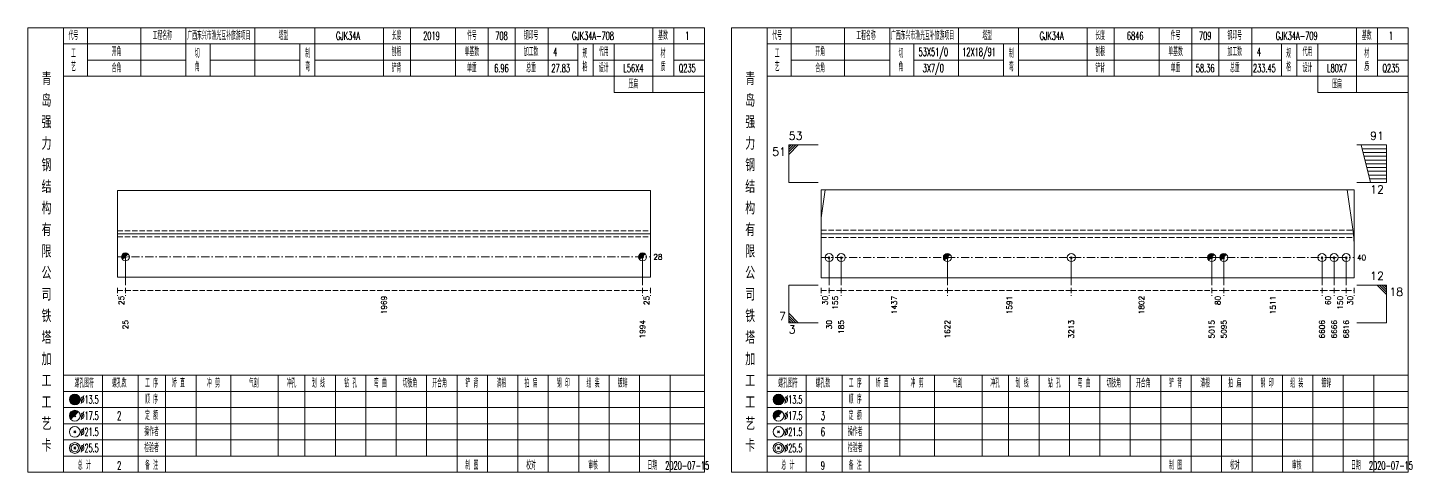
# Model space of a CAD drawing. Extents: x 0 to 2606, y -377 to 6479.
# Drawn here: x 0 to 514, y 3325 to 3490 of the extents above; entities that cross this region are included whole.
import ezdxf
from ezdxf.enums import TextEntityAlignment as Align

# ---------------------------------------------------------------- set-up
doc = ezdxf.new("R2010")
doc.units = 0
doc.header["$MEASUREMENT"] = 0
doc.linetypes.add('一点画线', pattern=[5.2, 3, -1, 0.2, -1])
doc.linetypes.add('虚线', pattern=[2.75, 2, -0.75])
doc.layers.get('0').update_dxf_attribs({"linetype": 'CONTINUOUS', "lineweight": 25})
doc.layers.add('1', color=7, linetype='CONTINUOUS', lineweight=25)
doc.layers.add('4', color=7, linetype='CONTINUOUS', lineweight=25)
doc.styles.get("Standard").update_dxf_attribs({"font": 'simplex.shx', "width": 0.7, "height": 3, "bigfont": 'gbhzfs.shx'})

msp = doc.modelspace()

# ---------------------------------------------------------------- linework, layer by layer
at = {"color": 7, "linetype": 'Continuous', "lineweight": 13}
for p, q in [((282.7, 3446.5), (293.7, 3446.5)), ((282.7, 3432.5), (282.7, 3446.5)), ((283.57, 3446.5), (282.7, 3445.62)), ((284.45, 3446.5), (282.7, 3444.75)), ((285.32, 3446.5), (282.7, 3443.88)), ((286.2, 3446.5), (282.7, 3443)), ((504.8, 3446.5), (493.8, 3446.5)), ((498.8, 3432.5), (495.3, 3446.5)), ((504.8, 3432.5), (504.8, 3446.5)), ((504.8, 3445.1), (495.65, 3445.1)), ((504.8, 3443.7), (496, 3443.7)), ((504.8, 3442.3), (496.35, 3442.3)), ((504.8, 3440.9), (496.7, 3440.9)), ((504.8, 3439.5), (497.05, 3439.5)), ((504.8, 3438.1), (497.4, 3438.1)), ((504.8, 3436.7), (497.75, 3436.7)), ((282.7, 3432.5), (293.7, 3432.5)), ((504.8, 3432.5), (493.8, 3432.5)), ((504.8, 3435.3), (498.1, 3435.3)), ((504.8, 3433.9), (498.45, 3433.9)), ((294.7, 3419.41), (296.23, 3429.81)), ((492.45, 3413.5), (490.17, 3429.81)), ((492.8, 3409.83), (492.45, 3413.5)), ((36.3, 3404.93), (36.3, 3394.5)), ((228.4, 3404.93), (228.4, 3394.5)), ((297.7, 3404.69), (297.7, 3394.5)), ((302.2, 3404.69), (302.2, 3394.5)), ((341.64, 3404.69), (341.64, 3394.5)), ((387.67, 3404.69), (387.67, 3394.5)), ((439.82, 3404.69), (439.82, 3394.5)), ((444.32, 3404.69), (444.32, 3394.5)), ((480.8, 3404.69), (480.8, 3394.5)), ((485.3, 3404.69), (485.3, 3394.5)), ((489.8, 3404.69), (489.8, 3394.5)), ((294.7, 3398.61), (294.79, 3397.19)), ((282.7, 3394.5), (293.7, 3394.5)), ((282.7, 3394.5), (282.7, 3380.5)), ((504.8, 3394.5), (493.8, 3394.5)), ((501.3, 3394.5), (504.8, 3391)), ((502.18, 3394.5), (504.8, 3391.88)), ((503.05, 3394.5), (504.8, 3392.75)), ((503.93, 3394.5), (504.8, 3393.62)), ((504.8, 3394.5), (504.8, 3380.5)), ((286.2, 3380.5), (282.7, 3384)), ((285.32, 3380.5), (282.7, 3383.12)), ((284.45, 3380.5), (282.7, 3382.25)), ((283.57, 3380.5), (282.7, 3381.38)), ((282.7, 3380.5), (293.7, 3380.5)), ((504.8, 3380.5), (493.8, 3380.5))]:
    msp.add_line(p, q, dxfattribs=at)
at = {"color": 7, "linetype": 'Continuous', "lineweight": 18}
for p, q in [((33.3, 3429.57), (33.3, 3397.43)), ((33.3, 3429.57), (231.4, 3429.57)), ((231.4, 3429.57), (231.4, 3397.43)), ((294.7, 3429.81), (294.7, 3397.19)), ((294.7, 3429.81), (492.8, 3429.81)), ((492.8, 3429.81), (492.8, 3397.19)), ((33.3, 3413.5), (231.4, 3413.5)), ((294.7, 3413.5), (492.8, 3413.5))]:
    msp.add_line(p, q, dxfattribs=at)
at = {"color": 1, "linetype": '虚线', "lineweight": 18}
for p, q in [((33.3, 3414.57), (231.4, 3414.57)), ((33.3, 3412.43), (231.4, 3412.43)), ((294.7, 3414.81), (492.8, 3414.81)), ((294.7, 3412.19), (492.8, 3412.19))]:
    msp.add_line(p, q, dxfattribs=at)
at = {"color": 3, "linetype": '一点画线', "lineweight": 13}
for p, q in [((33.3, 3404.93), (231.4, 3404.93)), ((294.7, 3404.69), (492.8, 3404.69))]:
    msp.add_line(p, q, dxfattribs=at)
at = {"color": 8, "linetype": '虚线', "lineweight": 9}
for p, q in [((33.3, 3393.5), (33.3, 3390.5)), ((33.3, 3392.5), (36.3, 3392.5)), ((36.3, 3393.5), (36.3, 3390.5)), ((36.3, 3393.5), (36.3, 3390.5)), ((36.3, 3392.5), (228.4, 3392.5)), ((228.4, 3393.5), (228.4, 3390.5)), ((228.4, 3393.5), (228.4, 3390.5)), ((228.4, 3392.5), (231.4, 3392.5)), ((231.4, 3393.5), (231.4, 3390.5)), ((294.7, 3393.5), (294.7, 3390.5)), ((294.7, 3392.5), (297.7, 3392.5)), ((297.7, 3393.5), (297.7, 3390.5)), ((297.7, 3393.5), (297.7, 3390.5)), ((297.7, 3392.5), (302.2, 3392.5)), ((302.2, 3393.5), (302.2, 3390.5)), ((302.2, 3393.5), (302.2, 3390.5)), ((302.2, 3392.5), (341.64, 3392.5)), ((341.64, 3393.5), (341.64, 3390.5)), ((341.64, 3393.5), (341.64, 3390.5)), ((341.64, 3392.5), (387.67, 3392.5)), ((387.67, 3393.5), (387.67, 3390.5)), ((387.67, 3393.5), (387.67, 3390.5)), ((387.67, 3392.5), (439.82, 3392.5)), ((439.82, 3393.5), (439.82, 3390.5)), ((439.82, 3393.5), (439.82, 3390.5)), ((439.82, 3392.5), (444.32, 3392.5)), ((444.32, 3393.5), (444.32, 3390.5)), ((444.32, 3393.5), (444.32, 3390.5)), ((444.32, 3392.5), (480.8, 3392.5)), ((480.8, 3393.5), (480.8, 3390.5)), ((480.8, 3393.5), (480.8, 3390.5)), ((480.8, 3392.5), (485.3, 3392.5)), ((485.3, 3393.5), (485.3, 3390.5)), ((485.3, 3393.5), (485.3, 3390.5)), ((485.3, 3392.5), (489.8, 3392.5)), ((489.8, 3393.5), (489.8, 3390.5)), ((489.8, 3393.5), (489.8, 3390.5)), ((489.8, 3392.5), (492.8, 3392.5)), ((492.8, 3393.5), (492.8, 3390.5))]:
    msp.add_line(p, q, dxfattribs=at)
at = {"layer": '1', "color": 7, "linetype": 'Continuous', "lineweight": 0}
for p, q in [((36, 3404.63), (36.6, 3405.23)), ((36, 3405.23), (36.6, 3404.63)), ((228.1, 3404.63), (228.7, 3405.23)), ((228.1, 3405.23), (228.7, 3404.63)), ((341.34, 3404.39), (341.94, 3404.99)), ((341.34, 3404.99), (341.94, 3404.39)), ((439.52, 3404.39), (440.12, 3404.99)), ((439.52, 3404.99), (440.12, 3404.39)), ((444.02, 3404.39), (444.62, 3404.99)), ((444.02, 3404.99), (444.62, 3404.39))]:
    msp.add_line(p, q, dxfattribs=at)
at = {"layer": '1', "color": 7, "linetype": 'Continuous', "lineweight": 13}
for p, q in [((297.4, 3404.39), (298, 3404.99)), ((298, 3404.39), (297.4, 3404.99)), ((301.9, 3404.39), (302.5, 3404.99)), ((302.5, 3404.39), (301.9, 3404.99)), ((387.37, 3404.39), (387.97, 3404.99)), ((387.97, 3404.39), (387.37, 3404.99)), ((480.5, 3404.39), (481.1, 3404.99)), ((481.1, 3404.39), (480.5, 3404.99)), ((485, 3404.39), (485.6, 3404.99)), ((485.6, 3404.39), (485, 3404.99)), ((489.5, 3404.39), (490.1, 3404.99)), ((490.1, 3404.39), (489.5, 3404.99))]:
    msp.add_line(p, q, dxfattribs=at)
at = {"layer": '1', "color": 7, "linetype": 'Continuous', "lineweight": 18}
for p, q in [((33.3, 3397.43), (231.4, 3397.43)), ((294.7, 3397.19), (492.8, 3397.19))]:
    msp.add_line(p, q, dxfattribs=at)
at = {"layer": '1', "color": 7, "linetype": 'Continuous', "lineweight": 13}
for centre in [(36.3, 3404.93), (228.4, 3404.93), (297.7, 3404.69), (302.2, 3404.69), (341.64, 3404.69), (387.67, 3404.69), (439.82, 3404.69), (444.32, 3404.69), (480.8, 3404.69), (485.3, 3404.69), (489.8, 3404.69)]:
    msp.add_circle(centre, 1.5, dxfattribs=at)
for centre, radius in [((36.3, 3404.93), 1.35), ((36.3, 3404.93), 1.2), ((36.3, 3404.93), 1.05), ((36.3, 3404.93), 0.9), ((36.3, 3404.93), 0.75), ((36.3, 3404.93), 0.6), ((36.3, 3404.93), 0.45), ((36.3, 3404.93), 0.3), ((36.3, 3404.93), 0.15), ((228.4, 3404.93), 1.35), ((228.4, 3404.93), 1.2), ((228.4, 3404.93), 1.05), ((228.4, 3404.93), 0.9), ((228.4, 3404.93), 0.75), ((228.4, 3404.93), 0.6), ((228.4, 3404.93), 0.45), ((228.4, 3404.93), 0.3), ((228.4, 3404.93), 0.15), ((341.64, 3404.69), 1.35), ((341.64, 3404.69), 1.2), ((341.64, 3404.69), 1.05), ((341.64, 3404.69), 0.9), ((341.64, 3404.69), 0.75), ((341.64, 3404.69), 0.6), ((341.64, 3404.69), 0.45), ((341.64, 3404.69), 0.3), ((439.82, 3404.69), 1.35), ((439.82, 3404.69), 1.2), ((439.82, 3404.69), 1.05), ((439.82, 3404.69), 0.9), ((439.82, 3404.69), 0.75), ((439.82, 3404.69), 0.6), ((439.82, 3404.69), 0.45), ((439.82, 3404.69), 0.3), ((444.32, 3404.69), 1.35), ((444.32, 3404.69), 1.2), ((444.32, 3404.69), 1.05), ((444.32, 3404.69), 0.9), ((444.32, 3404.69), 0.75), ((444.32, 3404.69), 0.6), ((444.32, 3404.69), 0.45), ((444.32, 3404.69), 0.3), ((341.64, 3404.69), 0.15), ((439.82, 3404.69), 0.15), ((444.32, 3404.69), 0.15)]:
    msp.add_arc(centre, radius, 45, 225, dxfattribs=at)
at = {"layer": '4', "color": 1, "linetype": 'Continuous', "lineweight": 18}
for p, q in [((13.3, 3325), (13.3, 3490)), ((22.2, 3472), (22.2, 3490)), ((42, 3472), (42, 3490)), ((58.8, 3472), (58.8, 3490)), ((84.4, 3472), (84.4, 3490)), ((106.7, 3472), (106.7, 3490)), ((132.2, 3472), (132.2, 3490)), ((142.2, 3472), (142.2, 3490)), ((158.9, 3472), (158.9, 3490)), ((171.1, 3472), (171.1, 3490)), ((181.1, 3472), (181.1, 3490)), ((193.3, 3472), (193.3, 3490)), ((232.2, 3466), (232.2, 3490)), ((240, 3472), (240, 3490)), ((274.7, 3325), (274.7, 3490)), ((283.6, 3472), (283.6, 3490)), ((303.4, 3472), (303.4, 3490)), ((320.2, 3472), (320.2, 3490)), ((345.8, 3472), (345.8, 3490)), ((368.1, 3472), (368.1, 3490)), ((393.6, 3472), (393.6, 3490)), ((403.6, 3472), (403.6, 3490)), ((420.3, 3472), (420.3, 3490)), ((432.5, 3472), (432.5, 3490)), ((442.5, 3472), (442.5, 3490)), ((454.7, 3472), (454.7, 3490)), ((493.6, 3466), (493.6, 3490)), ((501.4, 3472), (501.4, 3490)), ((13.3, 3484), (251.4, 3484)), ((67.8, 3472), (67.8, 3484)), ((101.1, 3472), (101.1, 3484)), ((204.4, 3472), (204.4, 3484)), ((210, 3472), (210, 3484)), ((217.8, 3466), (217.8, 3484)), ((274.7, 3484), (512.8, 3484)), ((329.2, 3472), (329.2, 3484)), ((362.5, 3472), (362.5, 3484)), ((465.8, 3472), (465.8, 3484)), ((471.4, 3472), (471.4, 3484)), ((479.2, 3466), (479.2, 3484)), ((22.2, 3478), (58.8, 3478)), ((67.8, 3478), (101.1, 3478)), ((106.7, 3478), (204.4, 3478)), ((210, 3478), (232.2, 3478)), ((240, 3478), (251.4, 3478)), ((283.6, 3478), (320.2, 3478)), ((329.2, 3478), (362.5, 3478)), ((368.1, 3478), (465.8, 3478)), ((471.4, 3478), (493.6, 3478)), ((501.4, 3478), (512.8, 3478)), ((13.3, 3472), (251.4, 3472)), ((274.7, 3472), (512.8, 3472)), ((217.8, 3466), (251.4, 3466)), ((479.2, 3466), (512.8, 3466)), ((13.3, 3361), (251.4, 3361)), ((27.8, 3325), (27.8, 3361)), ((41.1, 3325), (41.1, 3361)), ((51.2, 3325), (51.2, 3361)), ((62.6, 3331), (62.6, 3361)), ((75.5, 3331), (75.5, 3361)), ((93.1, 3331), (93.1, 3361)), ((103, 3331), (103, 3361)), ((114.3, 3331), (114.3, 3361)), ((125.6, 3331), (125.6, 3361)), ((136.9, 3331), (136.9, 3361)), ((148.1, 3331), (148.1, 3361)), ((159.5, 3331), (159.5, 3361)), ((170.8, 3331), (170.8, 3361)), ((182.1, 3331), (182.1, 3361)), ((193.4, 3331), (193.4, 3361)), ((204.7, 3331), (204.7, 3361)), ((216, 3331), (216, 3361)), ((227.3, 3331), (227.3, 3361)), ((238.6, 3331), (238.6, 3361)), ((274.7, 3361), (512.8, 3361)), ((289.2, 3325), (289.2, 3361)), ((302.5, 3325), (302.5, 3361)), ((312.6, 3325), (312.6, 3361)), ((324, 3331), (324, 3361)), ((336.9, 3331), (336.9, 3361)), ((354.5, 3331), (354.5, 3361)), ((364.4, 3331), (364.4, 3361)), ((375.7, 3331), (375.7, 3361)), ((387, 3331), (387, 3361)), ((398.3, 3331), (398.3, 3361)), ((409.5, 3331), (409.5, 3361)), ((420.9, 3331), (420.9, 3361)), ((432.2, 3331), (432.2, 3361)), ((443.5, 3331), (443.5, 3361)), ((454.8, 3331), (454.8, 3361)), ((466.1, 3331), (466.1, 3361)), ((477.4, 3331), (477.4, 3361)), ((488.7, 3331), (488.7, 3361)), ((500, 3331), (500, 3361)), ((13.3, 3355), (251.4, 3355)), ((274.7, 3355), (512.8, 3355)), ((13.3, 3349), (251.4, 3349)), ((274.7, 3349), (512.8, 3349)), ((13.3, 3343), (251.4, 3343)), ((274.7, 3343), (512.8, 3343)), ((13.3, 3337), (251.4, 3337)), ((274.7, 3337), (512.8, 3337)), ((13.3, 3331), (251.4, 3331)), ((159.5, 3325), (159.5, 3331)), ((170.8, 3325), (170.8, 3331)), ((182.1, 3325), (182.1, 3331)), ((193.4, 3325), (193.4, 3331)), ((204.7, 3325), (204.7, 3331)), ((216, 3325), (216, 3331)), ((227.3, 3325), (227.3, 3331)), ((238.6, 3325), (238.6, 3331)), ((274.7, 3331), (512.8, 3331)), ((420.9, 3325), (420.9, 3331)), ((432.2, 3325), (432.2, 3331)), ((443.5, 3325), (443.5, 3331)), ((454.8, 3325), (454.8, 3331)), ((466.1, 3325), (466.1, 3331)), ((477.4, 3325), (477.4, 3331)), ((488.7, 3325), (488.7, 3331)), ((500, 3325), (500, 3331))]:
    msp.add_line(p, q, dxfattribs=at)
at = {"layer": '4', "color": 7, "linetype": 'Continuous', "lineweight": 13}
for p, q in [((17.3, 3351.8), (17.7, 3352.2)), ((17.7, 3351.8), (17.3, 3352.2)), ((278.7, 3351.8), (279.1, 3352.2)), ((279.1, 3351.8), (278.7, 3352.2)), ((17.1, 3339.6), (17.9, 3340.4)), ((17.9, 3339.6), (17.1, 3340.4)), ((278.5, 3339.6), (279.3, 3340.4)), ((279.3, 3339.6), (278.5, 3340.4)), ((17.1, 3333.6), (17.9, 3334.4)), ((17.9, 3333.6), (17.1, 3334.4)), ((278.5, 3333.6), (279.3, 3334.4)), ((279.3, 3333.6), (278.5, 3334.4))]:
    msp.add_line(p, q, dxfattribs=at)
at = {"layer": '4', "color": 7, "linetype": 'Continuous', "lineweight": 0}
for p, q in [((17.1, 3345.6), (17.9, 3346.4)), ((17.1, 3346.4), (17.9, 3345.6)), ((278.5, 3345.6), (279.3, 3346.4)), ((278.5, 3346.4), (279.3, 3345.6))]:
    msp.add_line(p, q, dxfattribs=at)
at = {"layer": '4', "color": 1, "linetype": 'Continuous', "lineweight": 18}
for points in [[(0, 3490), (0, 3325), (251.4, 3325), (251.4, 3490)], [(261.4, 3490), (261.4, 3325), (512.8, 3325), (512.8, 3490)]]:
    msp.add_lwpolyline(points, close=True, dxfattribs=at)
at = {"layer": '4', "color": 7, "linetype": 'Continuous', "lineweight": 13}
for centre, radius in [((17.5, 3352), 2), ((17.5, 3352), 1.8), ((17.5, 3352), 1.6), ((278.9, 3352), 2), ((278.9, 3352), 1.8), ((278.9, 3352), 1.6), ((17.5, 3352), 1.4), ((17.5, 3352), 1.2), ((17.5, 3352), 1), ((17.5, 3352), 0.8), ((17.5, 3352), 0.6), ((17.5, 3352), 0.4), ((17.5, 3352), 0.2), ((278.9, 3352), 1.4), ((278.9, 3352), 1.2), ((278.9, 3352), 1), ((278.9, 3352), 0.8), ((278.9, 3352), 0.6), ((278.9, 3352), 0.4), ((278.9, 3352), 0.2), ((17.5, 3346), 2), ((278.9, 3346), 2), ((17.5, 3340), 2), ((278.9, 3340), 2), ((17.5, 3334), 2), ((17.5, 3334), 1.4), ((278.9, 3334), 2), ((278.9, 3334), 1.4)]:
    msp.add_circle(centre, radius, dxfattribs=at)
for centre, radius in [((17.5, 3346), 1.8), ((17.5, 3346), 1.6), ((17.5, 3346), 1.4), ((17.5, 3346), 1.2), ((17.5, 3346), 1), ((17.5, 3346), 0.8), ((17.5, 3346), 0.6), ((17.5, 3346), 0.4), ((17.5, 3346), 0.2), ((278.9, 3346), 1.8), ((278.9, 3346), 1.6), ((278.9, 3346), 1.4), ((278.9, 3346), 1.2), ((278.9, 3346), 1), ((278.9, 3346), 0.8), ((278.9, 3346), 0.6), ((278.9, 3346), 0.4), ((278.9, 3346), 0.2)]:
    msp.add_arc(centre, radius, 45, 225, dxfattribs=at)

# ---------------------------------------------------------------- texts
at = {"color": 7, "linetype": 'Continuous', "lineweight": 13}
msp.add_text('53', height=3, dxfattribs=at).set_placement((282.7, 3447.5), align=Align.BOTTOM_LEFT)
for s, p in [('91', (503.8, 3447.5)), ('12', (503.8, 3395.5)), ('7', (281.7, 3380.5))]:
    msp.add_text(s, height=3, dxfattribs=at).set_placement(p, align=Align.BOTTOM_RIGHT)
for s, p in [('51', (281.7, 3445.5)), ('12', (503.8, 3431.5))]:
    msp.add_text(s, height=3, dxfattribs=at).set_placement(p, align=Align.TOP_RIGHT)
for s, p in [('28', (232.4, 3404.93)), ('40', (493.8, 3404.69))]:
    msp.add_text(s, height=2, dxfattribs=at).set_placement(p, align=Align.MIDDLE_LEFT)
at = {"color": 8, "linetype": 'Continuous', "lineweight": 9}
for s, p in [('25', (34.8, 3390.5)), ('1969', (132.35, 3390.5)), ('25', (229.9, 3390.5)), ('30', (296.2, 3390.5)), ('155', (299.95, 3390.5)), ('1437', (321.92, 3390.5)), ('1591', (364.65, 3390.5)), ('1802', (413.75, 3390.5)), ('80', (442.07, 3390.5)), ('1511', (462.56, 3390.5)), ('60', (483.05, 3390.5)), ('150', (487.55, 3390.5)), ('30', (491.3, 3390.5))]:
    msp.add_text(s, height=2, rotation=90, dxfattribs=at).set_placement(p, align=Align.MIDDLE_RIGHT)
at = {"color": 7, "linetype": 'Continuous', "lineweight": 13}
for s, p in [('18', (505.8, 3393.5)), ('3', (282.7, 3379.5))]:
    msp.add_text(s, height=3, dxfattribs=at).set_placement(p, align=Align.TOP_LEFT)
at = {"layer": '1', "color": 7, "linetype": 'Continuous', "lineweight": 13}
for s, p in [('25', (36.3, 3381.5)), ('1994', (228.4, 3381.5)), ('30', (297.7, 3381.5)), ('185', (302.2, 3381.5)), ('1622', (341.64, 3381.5)), ('3213', (387.67, 3381.5)), ('5015', (439.82, 3381.5)), ('5095', (444.32, 3381.5)), ('6606', (480.8, 3381.5)), ('6666', (485.3, 3381.5)), ('6816', (489.8, 3381.5))]:
    msp.add_text(s, height=2, rotation=90, dxfattribs=at).set_placement(p, align=Align.MIDDLE_RIGHT)
at = {"layer": '4', "color": 1, "linetype": 'Continuous', "lineweight": 13}
for s, height, width, p in [('代号', 3, 0.6, (17, 3487)), ('工程名称', 3, 0.6, (50, 3487)), ('广西东兴市渔光互补旅游项目', 3, 0.6, (71, 3487)), ('塔型', 3, 0.6, (95, 3487)), ('GJK34A', 3, 0.6, (119, 3487)), ('长度', 3, 0.6, (137, 3487)), ('2019', 3, 0.6, (150, 3487)), ('件号', 3, 0.6, (165, 3487)), ('708', 3, 0.6, (176, 3487)), ('钢印号', 3, 0.6, (187, 3487)), ('GJK34A-708', 3, 0.6, (210, 3487)), ('基数', 3, 0.6, (236, 3487)), ('1', 3, 0.6, (245, 3487)), ('代号', 3, 0.6, (278.4, 3487)), ('工程名称', 3, 0.6, (311.4, 3487)), ('广西东兴市渔光互补旅游项目', 3, 0.6, (332.4, 3487)), ('塔型', 3, 0.6, (356.4, 3487)), ('GJK34A', 3, 0.6, (380.4, 3487)), ('长度', 3, 0.6, (398.4, 3487)), ('6846', 3, 0.6, (411.4, 3487)), ('件号', 3, 0.6, (426.4, 3487)), ('709', 3, 0.6, (437.4, 3487)), ('钢印号', 3, 0.6, (448.4, 3487)), ('GJK34A-709', 3, 0.6, (471.4, 3487)), ('基数', 3, 0.6, (497.4, 3487)), ('1', 3, 0.6, (506.4, 3487)), ('开角', 3, 0.6, (33, 3481)), ('制', 3, 0.6, (104, 3480.4)), ('刨根', 3, 0.6, (137, 3481)), ('单基数', 3, 0.6, (165, 3481)), ('加工数', 3, 0.6, (187, 3481)), ('4', 3, 0.6, (196, 3481)), ('规', 3, 0.6, (207, 3480.4)), ('代用', 3, 0.6, (214, 3481)), ('材', 3, 0.6, (236, 3480.4)), ('开角', 3, 0.6, (294.4, 3481)), ('53X51/0', 3, 0.6, (336.4, 3481)), ('12X18/91', 3, 0.6, (353.4, 3481)), ('制', 3, 0.6, (365.4, 3480.4)), ('刨根', 3, 0.6, (398.4, 3481)), ('单基数', 3, 0.6, (426.4, 3481)), ('加工数', 3, 0.6, (448.4, 3481)), ('4', 3, 0.6, (457.4, 3481)), ('规', 3, 0.6, (468.4, 3480.4)), ('代用', 3, 0.6, (475.4, 3481)), ('材', 3, 0.6, (497.4, 3480.4)), ('工', 3, 0.6, (17, 3480.4)), ('艺', 3, 0.6, (17, 3475.4)), ('切', 3, 0.6, (63, 3480.4)), ('角', 3, 0.6, (63, 3475.4)), ('弯', 3, 0.6, (104, 3475.4)), ('格', 3, 0.6, (207, 3475.4)), ('质', 3, 0.6, (236, 3475.4)), ('工', 3, 0.6, (278.4, 3480.4)), ('艺', 3, 0.6, (278.4, 3475.4)), ('切', 3, 0.6, (324.4, 3480.4)), ('角', 3, 0.6, (324.4, 3475.4)), ('3X7/0', 3, 0.6, (336.4, 3475)), ('弯', 3, 0.6, (365.4, 3475.4)), ('格', 3, 0.6, (468.4, 3475.4)), ('质', 3, 0.6, (497.4, 3475.4)), ('青', 4.6, 0.8, (7, 3471)), ('合角', 3, 0.6, (33, 3475)), ('铲背', 3, 0.6, (137, 3475)), ('单重', 3, 0.6, (165, 3475)), ('6.96', 3, 0.6, (176, 3475)), ('总重', 3, 0.6, (187, 3475)), ('27.83', 3, 0.6, (198, 3475)), ('设计', 3, 0.6, (214, 3475)), ('L56X4', 3, 0.6, (225, 3475)), ('Q235', 3, 0.6, (245, 3475)), ('青', 4.6, 0.8, (268.4, 3471)), ('合角', 3, 0.6, (294.4, 3475)), ('铲背', 3, 0.6, (398.4, 3475)), ('单重', 3, 0.6, (426.4, 3475)), ('58.36', 3, 0.6, (437.4, 3475)), ('总重', 3, 0.6, (448.4, 3475)), ('233.45', 3, 0.6, (459.4, 3475)), ('设计', 3, 0.6, (475.4, 3475)), ('L80X7', 3, 0.6, (486.4, 3475)), ('Q235', 3, 0.6, (506.4, 3475)), ('压扁', 3, 0.6, (225, 3469)), ('压扁', 3, 0.6, (486.4, 3469)), ('岛', 4.6, 0.8, (7, 3463)), ('岛', 4.6, 0.8, (268.4, 3463)), ('强', 4.6, 0.8, (7, 3455)), ('强', 4.6, 0.8, (268.4, 3455)), ('力', 4.6, 0.8, (7, 3447)), ('力', 4.6, 0.8, (268.4, 3447)), ('钢', 4.6, 0.8, (7, 3439)), ('钢', 4.6, 0.8, (268.4, 3439)), ('结', 4.6, 0.8, (7, 3431)), ('结', 4.6, 0.8, (268.4, 3431)), ('构', 4.6, 0.8, (7, 3423)), ('构', 4.6, 0.8, (268.4, 3423)), ('有', 4.6, 0.8, (7, 3415)), ('有', 4.6, 0.8, (268.4, 3415)), ('限', 4.6, 0.8, (7, 3407)), ('限', 4.6, 0.8, (268.4, 3407)), ('公', 4.6, 0.8, (7, 3399)), ('公', 4.6, 0.8, (268.4, 3399)), ('司', 4.6, 0.8, (7, 3391)), ('司', 4.6, 0.8, (268.4, 3391)), ('铁', 4.6, 0.8, (7, 3383)), ('铁', 4.6, 0.8, (268.4, 3383)), ('塔', 4.6, 0.8, (7, 3375)), ('塔', 4.6, 0.8, (268.4, 3375)), ('加', 4.6, 0.8, (7, 3367)), ('加', 4.6, 0.8, (268.4, 3367)), ('工', 4.6, 0.8, (7, 3359)), ('螺孔图符', 3, 0.6, (21, 3358)), ('螺孔数', 3, 0.6, (34, 3358)), ('工 序', 3, 0.6, (46, 3358)), ('矫 直', 3, 0.6, (56, 3358)), ('冲 剪', 3, 0.6, (69, 3358)), ('气割', 3, 0.6, (84, 3358)), ('冲孔', 3, 0.6, (98, 3358)), ('划 线', 3, 0.6, (108, 3358)), ('钻 孔', 3, 0.6, (120, 3358)), ('弯 曲', 3, 0.6, (131, 3358)), ('切肢角', 3, 0.6, (142, 3358)), ('开合角', 3, 0.6, (153, 3358)), ('铲 背', 3, 0.6, (165, 3358)), ('清根', 3, 0.6, (176, 3358)), ('拍 扁', 3, 0.6, (187, 3358)), ('钢 印', 3, 0.6, (199, 3358)), ('组 装', 3, 0.6, (210, 3358)), ('镀锌', 3, 0.6, (221, 3358)), ('工', 4.6, 0.8, (268.4, 3359)), ('螺孔图符', 3, 0.6, (282.4, 3358)), ('螺孔数', 3, 0.6, (295.4, 3358)), ('工 序', 3, 0.6, (307.4, 3358)), ('矫 直', 3, 0.6, (317.4, 3358)), ('冲 剪', 3, 0.6, (330.4, 3358)), ('气割', 3, 0.6, (345.4, 3358)), ('冲孔', 3, 0.6, (359.4, 3358)), ('划 线', 3, 0.6, (369.4, 3358)), ('钻 孔', 3, 0.6, (381.4, 3358)), ('弯 曲', 3, 0.6, (392.4, 3358)), ('切肢角', 3, 0.6, (403.4, 3358)), ('开合角', 3, 0.6, (414.4, 3358)), ('铲 背', 3, 0.6, (426.4, 3358)), ('清根', 3, 0.6, (437.4, 3358)), ('拍 扁', 3, 0.6, (448.4, 3358)), ('钢 印', 3, 0.6, (460.4, 3358)), ('组 装', 3, 0.6, (471.4, 3358)), ('镀锌', 3, 0.6, (482.4, 3358)), ('顺 序', 3, 0.6, (46, 3352)), ('顺 序', 3, 0.6, (307.4, 3352)), ('工', 4.6, 0.8, (7, 3351)), ('%%C13.5', 3, 0.5, (23, 3352)), ('工', 4.6, 0.8, (268.4, 3351)), ('%%C13.5', 3, 0.5, (284.4, 3352)), ('艺', 4.6, 0.8, (7, 3343)), ('%%C17.5', 3, 0.5, (23, 3346)), ('2', 3.2, 0.6, (34, 3346)), ('定 额', 3, 0.6, (46, 3346)), ('艺', 4.6, 0.8, (268.4, 3343)), ('%%C17.5', 3, 0.5, (284.4, 3346)), ('3', 3.2, 0.6, (295.4, 3346)), ('定 额', 3, 0.6, (307.4, 3346)), ('%%C21.5', 3, 0.5, (23, 3340)), ('操作者', 3, 0.6, (46, 3340)), ('%%C21.5', 3, 0.5, (284.4, 3340)), ('6', 3.2, 0.6, (295.4, 3340)), ('操作者', 3, 0.6, (307.4, 3340)), ('卡', 4.6, 0.8, (7, 3335)), ('%%C25.5', 3, 0.5, (23, 3334)), ('检验者', 3, 0.6, (46, 3334)), ('卡', 4.6, 0.8, (268.4, 3335)), ('%%C25.5', 3, 0.5, (284.4, 3334)), ('检验者', 3, 0.6, (307.4, 3334)), ('总 计', 3, 0.6, (21, 3327.5)), ('2', 3, 0.6, (34, 3327.5)), ('备 注', 3, 0.6, (46, 3327.5)), ('制 图', 3, 0.6, (165, 3327.5)), ('校对', 3, 0.6, (187, 3327.5)), ('审核', 3, 0.6, (210, 3327.5)), ('日期', 3, 0.6, (232, 3327.5)), ('2020-07-15', 3, 0.6, (245, 3327.5)), ('总 计', 3, 0.6, (282.4, 3327.5)), ('9', 3, 0.6, (295.4, 3327.5)), ('备 注', 3, 0.6, (307.4, 3327.5)), ('制 图', 3, 0.6, (426.4, 3327.5)), ('校对', 3, 0.6, (448.4, 3327.5)), ('审核', 3, 0.6, (471.4, 3327.5)), ('日期', 3, 0.6, (493.4, 3327.5)), ('2020-07-15', 3, 0.6, (506.4, 3327.5))]:
    msp.add_text(s, height=height, dxfattribs=dict(at, width=width)).set_placement(p, align=Align.MIDDLE_CENTER)

doc.saveas('drawing.dxf')
